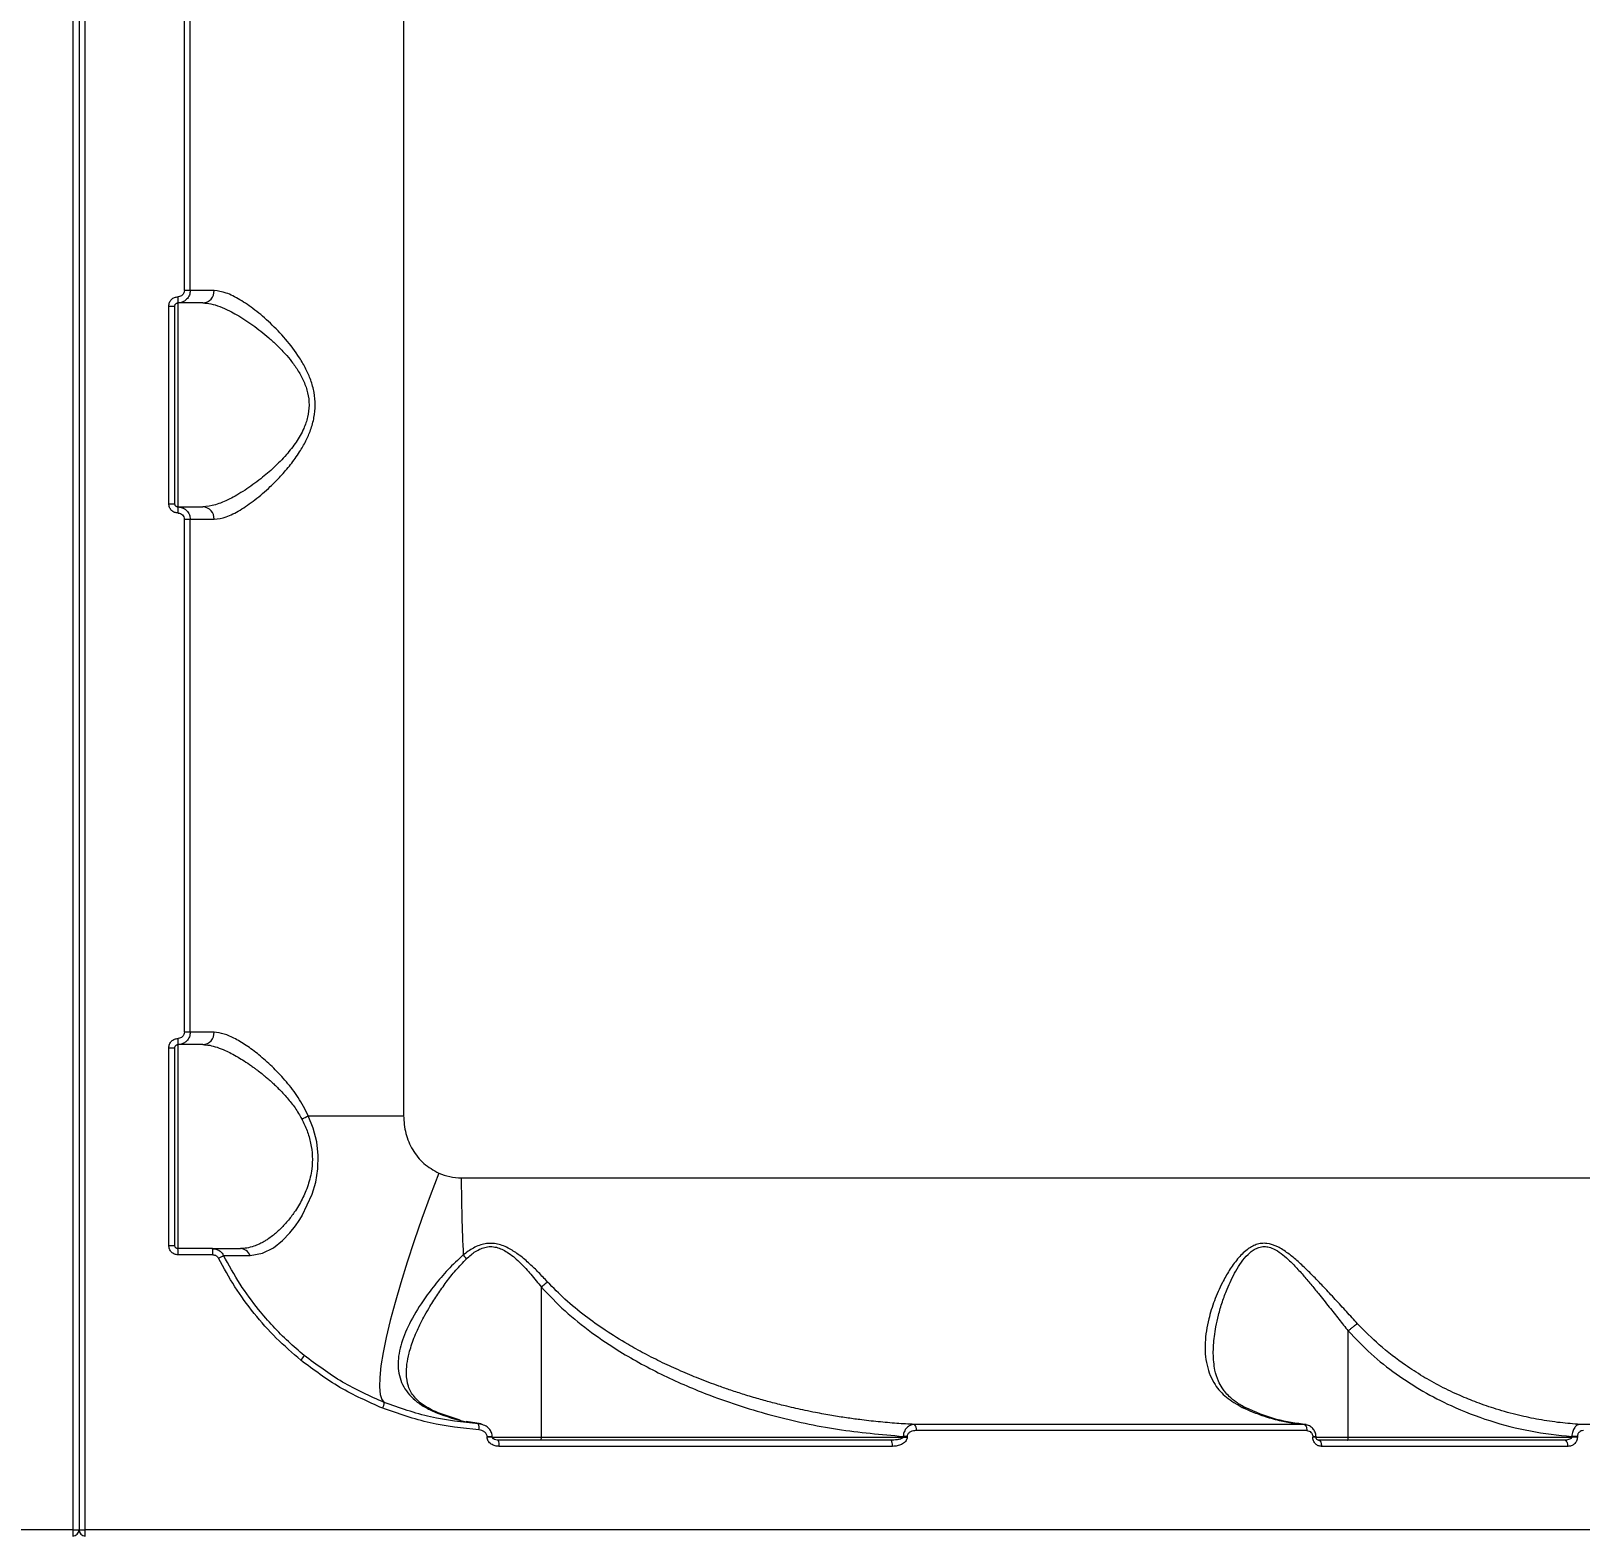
# Model space of a CAD drawing. Header units: millimetres. Extents: x -8045 to 6871, y -5915 to 5473.
# Drawn here: x -1934.6 to -1684, y -915.2 to -671.7 of the extents above; entities that cross this region are included whole.
import ezdxf

# ---------------------------------------------------------------- set-up
doc = ezdxf.new("R2010")
doc.units = ezdxf.units.MM
for name, color, linetype in [('DIKOM_ОБЪЕКТ', 7, 'Continuous'), ('DIKOM_РАЗМЕР_ЗОНА', 7, 'Continuous'), ('DIKOM_РАЗМЕР_ОБЪЕКТА', 7, 'Continuous')]:
    doc.layers.add(name, color=color, linetype=linetype)
doc.styles.add('style1', font='arial.ttf', dxfattribs={"width": 0.8})
doc.dimstyles.new('1-50', dxfattribs={"dimtxt": 300, "dimasz": 200, "dimexe": 100, "dimexo": 0, "dimgap": 100, "dimtad": 1, "dimtxsty": 'style1', "dimcen": 200, "dimclrd": 7, "dimclre": 7, "dimclrt": 7, "dimadec": 1, "dimazin": 2, "dimtfac": 1, "dimtmove": 0, "dimatfit": 2, "dimfxl": 0, "dimlwd": 25, "dimlwe": 18, "dimarcsym": 0})

# ---------------------------------------------------------------- blocks, each defined once
blk = doc.blocks.new('*D9')
at = {"layer": 'Defpoints', "color": 0, "linetype": 'Continuous', "transparency": 16777216}
for p in [(5663.54, -234.65), (-5019.6, -1388.73), (5663.54, -4701.47)]:
    blk.add_point(p, dxfattribs=at)
at = {"layer": 'DIKOM_РАЗМЕР_ОБЪЕКТА', "color": 7, "linetype": 'Continuous', "lineweight": 18, "transparency": 16777216}
for p, q in [((5663.54, -234.65), (5663.54, -4801.47)), ((-5019.6, -1388.73), (-5019.6, -4801.47))]:
    blk.add_line(p, q, dxfattribs=at)
at = {"layer": 'DIKOM_РАЗМЕР_ОБЪЕКТА', "color": 7, "linetype": 'Continuous', "lineweight": 25, "transparency": 16777216}
blk.add_line((-4819.6, -4701.47), (5463.54, -4701.47), dxfattribs=at)
at = {"layer": 'DIKOM_РАЗМЕР_ОБЪЕКТА', "color": 7, "linetype": 'Continuous', "transparency": 16777216}
for points in [[(-4819.6, -4668.14), (-4819.6, -4734.8), (-5019.6, -4701.47)], [(5463.54, -4668.14), (5463.54, -4734.8), (5663.54, -4701.47)]]:
    blk.add_solid(points, dxfattribs=at)
at = {"layer": 'DIKOM_РАЗМЕР_ОБЪЕКТА', "color": 7, "linetype": 'Continuous', "lineweight": 15, "transparency": 16777216, "insert": (-74.37, -4448.3), "char_height": 300, "attachment_point": 5, "style": 'style1'}
blk.add_mtext('10700', dxfattribs=at)
blk = doc.blocks.new('*D10')
at = {"layer": 'Defpoints', "color": 0, "linetype": 'Continuous', "transparency": 16777216}
for p in [(-1653.81, 3474.95), (-5616.46, -3083.4), (491.01, -3083.4)]:
    blk.add_point(p, dxfattribs=at)
at = {"layer": 'DIKOM_РАЗМЕР_ОБЪЕКТА', "color": 7, "linetype": 'Continuous', "lineweight": 18, "transparency": 16777216}
for p, q in [((-1653.81, 3474.95), (-5716.46, 3474.95)), ((491.01, -3083.4), (-5716.46, -3083.4))]:
    blk.add_line(p, q, dxfattribs=at)
at = {"layer": 'DIKOM_РАЗМЕР_ОБЪЕКТА', "color": 7, "linetype": 'Continuous', "lineweight": 25, "transparency": 16777216}
blk.add_line((-5616.46, 3274.95), (-5616.46, -2883.4), dxfattribs=at)
at = {"layer": 'DIKOM_РАЗМЕР_ОБЪЕКТА', "color": 7, "linetype": 'Continuous', "transparency": 16777216}
for points in [[(-5649.79, 3274.95), (-5583.12, 3274.95), (-5616.46, 3474.95)], [(-5649.79, -2883.4), (-5583.12, -2883.4), (-5616.46, -3083.4)]]:
    blk.add_solid(points, dxfattribs=at)
at = {"layer": 'DIKOM_РАЗМЕР_ОБЪЕКТА', "color": 7, "linetype": 'Continuous', "lineweight": 15, "transparency": 16777216, "insert": (-5869.63, -1326.86), "char_height": 300, "attachment_point": 5, "rotation": 90, "style": 'style1'}
blk.add_mtext('6550', dxfattribs=at)
blk = doc.blocks.new('*D11')
at = {"layer": 'Defpoints', "color": 0, "transparency": 16777216}
for p in [(6870.85, -184.65), (-7019.6, -1388.73), (-7019.6, -5814.65)]:
    blk.add_point(p, dxfattribs=at)
at = {"layer": 'DIKOM_РАЗМЕР_ЗОНА', "color": 7, "lineweight": 18, "transparency": 16777216}
for p, q in [((6870.85, -184.65), (6870.85, -5914.65)), ((-7019.6, -1388.73), (-7019.6, -5914.65))]:
    blk.add_line(p, q, dxfattribs=at)
at = {"layer": 'DIKOM_РАЗМЕР_ЗОНА', "color": 7, "lineweight": 25, "transparency": 16777216}
blk.add_line((6670.85, -5814.65), (-6819.6, -5814.65), dxfattribs=at)
at = {"layer": 'DIKOM_РАЗМЕР_ЗОНА', "color": 7, "transparency": 16777216}
for points in [[(-6819.6, -5781.31), (-6819.6, -5847.98), (-7019.6, -5814.65)], [(6670.85, -5781.31), (6670.85, -5847.98), (6870.85, -5814.65)]]:
    blk.add_solid(points, dxfattribs=at)
at = {"layer": 'DIKOM_РАЗМЕР_ЗОНА', "color": 7, "transparency": 16777216, "insert": (-74.37, -5561.37), "char_height": 300, "attachment_point": 5, "style": 'style1'}
blk.add_mtext('13900', dxfattribs=at)
blk = doc.blocks.new('*D12')
at = {"layer": 'Defpoints', "color": 0, "transparency": 16777216}
for p in [(-2189.61, 5472.65), (-7595.21, -5084.97), (-495.58, -5084.97)]:
    blk.add_point(p, dxfattribs=at)
at = {"layer": 'DIKOM_РАЗМЕР_ЗОНА', "color": 7, "lineweight": 18, "transparency": 16777216}
for p, q in [((-2189.61, 5472.65), (-7695.21, 5472.65)), ((-495.58, -5084.97), (-7695.21, -5084.97))]:
    blk.add_line(p, q, dxfattribs=at)
at = {"layer": 'DIKOM_РАЗМЕР_ЗОНА', "color": 7, "lineweight": 25, "transparency": 16777216}
blk.add_line((-7595.21, 5272.65), (-7595.21, -4884.97), dxfattribs=at)
at = {"layer": 'DIKOM_РАЗМЕР_ЗОНА', "color": 7, "transparency": 16777216}
for points in [[(-7628.55, 5272.65), (-7561.88, 5272.65), (-7595.21, 5472.65)], [(-7628.55, -4884.97), (-7561.88, -4884.97), (-7595.21, -5084.97)]]:
    blk.add_solid(points, dxfattribs=at)
at = {"layer": 'DIKOM_РАЗМЕР_ЗОНА', "color": 7, "transparency": 16777216, "insert": (-7848.38, -1452.59), "char_height": 300, "attachment_point": 5, "rotation": 90, "style": 'style1'}
blk.add_mtext('10550', dxfattribs=at)

msp = doc.modelspace()

# ---------------------------------------------------------------- linework, layer by layer
at = {"layer": 'DIKOM_ОБЪЕКТ', "color": 7, "linetype": 'Continuous', "lineweight": 15}
for p, q in [((-1927.815, -430.157), (-1927.815, -914.157)), ((-1926.813, -430.157), (-1926.813, -914.157)), ((-1925.811, -914.157), (-1925.811, -430.157)), ((-1874.311, -497.157), (-1874.311, -847.157)), ((-1909.772, -713.657), (-1909.772, -630.657)), ((-1908.813, -713.657), (-1908.813, -630.657)), ((-1908.813, -713.657), (-1909.772, -713.657)), ((-1904.955, -713.657), (-1908.813, -713.657)), ((-1912.278, -748.157), (-1912.278, -716.157)), ((-1912.278, -716.157), (-1911.313, -716.157)), ((-1911.313, -748.157), (-1911.313, -716.157)), ((-1910.813, -715.657), (-1910.813, -748.657)), ((-1912.278, -748.157), (-1911.313, -748.157)), ((-1909.772, -833.657), (-1909.772, -750.657)), ((-1909.772, -750.657), (-1908.813, -750.657)), ((-1908.813, -750.657), (-1904.955, -750.657)), ((-1908.813, -833.657), (-1908.813, -750.657)), ((-1908.813, -833.657), (-1909.772, -833.657)), ((-1904.955, -833.657), (-1908.813, -833.657)), ((-1912.278, -868.157), (-1912.278, -836.157)), ((-1912.278, -836.157), (-1911.313, -836.157)), ((-1911.313, -868.157), (-1911.313, -836.157)), ((-1910.813, -835.657), (-1910.813, -868.657)), ((-1889.719, -847.157), (-1874.311, -847.157)), ((-1864.965, -857.207), (-1544.813, -857.207)), ((-1912.278, -868.157), (-1911.313, -868.157)), ((-1905.2, -868.657), (-1910.813, -868.657)), ((-1905.148, -869.657), (-1910.775, -869.657)), ((-1852.001, -899.157), (-1852.001, -874.909)), ((-1721.46, -881.997), (-1721.459, -881.994)), ((-1721.46, -899.157), (-1721.46, -881.997)), ((-1868.694, -895.271), (-1869.07, -895.171)), ((-1865.143, -896.418), (-1868.733, -895.232)), ((-1861.765, -897.021), (-1864.176, -896.607)), ((-1861.751, -897.094), (-1862.182, -896.996)), ((-1728.618, -897.1), (-1791.657, -897.1)), ((-1728.618, -897.1), (-1728.232, -897.189)), ((-1618.146, -897.1), (-1683.977, -897.1)), ((-1860.794, -899.07), (-1860.794, -899.157)), ((-1860.794, -899.07), (-1859.951, -899.07)), ((-1859.951, -899.157), (-1860.794, -899.157)), ((-1859.951, -899.157), (-1859.951, -899.07)), ((-1859.951, -899.157), (-1852.001, -899.157)), ((-1852.001, -899.157), (-1793.471, -899.157)), ((-1793.471, -899.035), (-1793.471, -899.157)), ((-1792.832, -899.035), (-1793.471, -899.035)), ((-1793.471, -899.157), (-1792.832, -899.157)), ((-1792.832, -899.035), (-1792.832, -899.157)), ((-1728.18, -898.097), (-1791.358, -898.097)), ((-1727.207, -899.124), (-1727.207, -899.157)), ((-1726.683, -899.124), (-1727.207, -899.124)), ((-1726.683, -899.157), (-1727.207, -899.157)), ((-1726.683, -899.157), (-1726.683, -899.124)), ((-1726.683, -899.157), (-1721.46, -899.157)), ((-1721.46, -899.157), (-1685.306, -899.157)), ((-1685.306, -899.054), (-1685.306, -899.157)), ((-1684.406, -899.054), (-1685.306, -899.054)), ((-1684.406, -899.157), (-1685.306, -899.157)), ((-1684.406, -899.054), (-1684.406, -899.157)), ((-1795.199, -900.657), (-1858.838, -900.657)), ((-1685.928, -900.657), (-1725.791, -900.657)), ((-1927.815, -914.157), (-2346.813, -914.157)), ((-1927.815, -914.157), (-1927.313, -914.157)), ((-1927.313, -914.157), (-1926.813, -914.157)), ((-1926.813, -914.157), (-1926.313, -914.157)), ((-1926.313, -914.157), (-1925.811, -914.157)), ((-1506.813, -914.157), (-1925.811, -914.157))]:
    msp.add_line(p, q, dxfattribs=at)
at = {"layer": 'DIKOM_ОБЪЕКТ', "color": 7, "linetype": 'Continuous', "lineweight": 15, "flags": 128}
for points in [[(-1899.125, -869.782), (-1897.121, -869.415), (-1895.368, -868.511), (-1893.879, -867.331), (-1892.693, -866.103), (-1891.8, -864.986), (-1891.181, -864.095), (-1890.818, -863.519), (-1890.727, -863.368), (-1890.704, -863.329), (-1890.698, -863.318), (-1890.696, -863.315), (-1890.696, -863.314), (-1890.696, -863.314), (-1890.695, -863.314), (-1890.695, -863.314), (-1890.695, -863.314), (-1890.695, -863.314), (-1890.695, -863.314), (-1889.079, -859.874), (-1888.497, -857.892), (-1888.149, -855.775), (-1888.095, -853.568), (-1888.361, -851.355), (-1888.924, -849.197), (-1889.719, -847.157)], [(-1868.607, -856.448), (-1870.014, -860.142), (-1871.346, -863.799), (-1872.591, -867.384), (-1873.737, -870.86), (-1874.772, -874.195), (-1875.686, -877.354), (-1876.47, -880.307), (-1877.116, -883.024), (-1877.618, -885.479), (-1877.971, -887.648), (-1878.171, -889.508), (-1878.216, -891.042), (-1878.107, -892.234), (-1877.844, -893.073), (-1877.429, -893.551)], [(-1728.618, -897.1), (-1728.531, -897.131), (-1728.448, -897.196), (-1728.372, -897.292), (-1728.306, -897.417), (-1728.252, -897.565), (-1728.213, -897.732), (-1728.188, -897.911), (-1728.18, -898.097)], [(-1795.199, -900.657), (-1795.205, -900.462), (-1795.223, -900.275), (-1795.252, -900.102), (-1795.291, -899.95), (-1795.338, -899.826), (-1795.392, -899.733), (-1795.451, -899.676), (-1795.512, -899.657)], [(-1726.27, -899.657), (-1726.176, -899.676), (-1726.087, -899.733), (-1726.004, -899.826), (-1725.931, -899.95), (-1725.872, -900.102), (-1725.828, -900.275), (-1725.8, -900.462), (-1725.791, -900.657)], [(-1685.928, -900.657), (-1685.939, -900.462), (-1685.971, -900.275), (-1686.024, -900.102), (-1686.096, -899.95), (-1686.183, -899.826), (-1686.282, -899.733), (-1686.389, -899.676), (-1686.501, -899.657)]]:
    msp.add_lwpolyline(points, dxfattribs=at)
at = {"layer": 'DIKOM_ОБЪЕКТ', "color": 7, "linetype": 'Continuous', "lineweight": 15}
for centre, radius, start, end in [((-1906.864, -713.749), 1.911, 273.04374, 2.75318), ((-1917.354, -714.906), 6.584, 353.45013, 2.16697), ((-1917.355, -749.408), 6.585, 357.83341, 6.54922), ((-1906.864, -750.566), 1.911, 357.24765, 86.95372), ((-1906.864, -833.749), 1.911, 273.04374, 2.75318), ((-1917.354, -834.906), 6.584, 353.45013, 2.16697), ((-1893.669, -840.801), 7.483, 292.83379, 301.8537), ((-1628.646, -857.33), 236.319, 179.97035, 182.99695), ((-1917.354, -869.408), 6.584, 357.83281, 6.54983), ((-1910.037, -869.408), 4.895, 357.08371, 8.82571), ((-1900.767, -870.418), 1.761, 21.14499, 88.16547), ((-1908.432, -861.453), 9.699, 295.51525, 301.14358), ((-1869.089, -873.869), 6.106, 35.6658, 43.25379), ((-1893.521, -884.304), 3.551, 317.19452, 332.54473), ((-1879.808, -893.394), 2.384, 332.93166, 356.21693), ((-1864.042, -897.646), 1.971, 349.91081, 19.26485), ((-1792.497, -897.895), 1.157, 349.94375, 43.43212), ((-1860.504, -900.414), 1.684, 351.6813, 26.69686), ((-1827.433, -914.418), 100.382, 179.85122, 180.42199), ((-1927.813, -914.157), 1, 270, 0), ((-1925.813, -914.157), 1, 180, 270), ((-2026.192, -914.418), 100.382, 359.57801, 0.14878)]:
    msp.add_arc(centre, radius, start, end, dxfattribs=at)
for points, knots in [([(-1908.813, -713.657), (-1908.84, -713.911), (-1908.882, -714.299), (-1909.132, -714.764), (-1909.435, -715.139), (-1909.839, -715.43), (-1910.331, -715.622), (-1910.644, -715.645), (-1910.813, -715.657)], [0, 0, 0, 0, 0.2414433, 0.368738, 0.5000316, 0.7010074, 0.8383512, 1, 1, 1, 1]), ([(-1909.772, -713.657), (-1909.788, -713.789), (-1909.819, -714.051), (-1910.05, -714.382), (-1910.381, -714.612), (-1910.644, -714.642), (-1910.775, -714.657)], [0, 0, 0, 0, 0.2507548, 0.500103, 0.7499782, 1, 1, 1, 1]), ([(-1904.955, -750.657), (-1904.322, -750.576), (-1903.063, -750.414), (-1900.784, -749.248), (-1898.364, -747.587), (-1896.128, -745.674), (-1894.185, -743.722), (-1892.578, -741.858), (-1891.194, -739.941), (-1890.102, -738.057), (-1889.286, -736.191), (-1888.742, -734.231), (-1888.547, -732.172), (-1888.737, -730.111), (-1889.277, -728.147), (-1890.092, -726.276), (-1891.413, -723.992), (-1893.364, -721.451), (-1895.854, -718.875), (-1898.368, -716.724), (-1900.797, -715.058), (-1903.071, -713.898), (-1904.328, -713.738), (-1904.955, -713.657)], [0, 0, 0, 0, 0.0628388, 0.125033, 0.1875523, 0.2496611, 0.2915503, 0.3336361, 0.3744967, 0.4070904, 0.4371938, 0.4692328, 0.4998096, 0.5304202, 0.5624909, 0.5926583, 0.6253306, 0.6879397, 0.7501171, 0.8127565, 0.8751684, 0.9376726, 1, 1, 1, 1]), ([(-1912.278, -716.157), (-1912.255, -715.96), (-1912.21, -715.566), (-1911.861, -715.07), (-1911.365, -714.725), (-1910.971, -714.68), (-1910.775, -714.657)], [0, 0, 0, 0, 0.2505446, 0.5001885, 0.7499596, 1, 1, 1, 1]), ([(-1911.313, -716.157), (-1911.306, -716.093), (-1911.295, -715.995), (-1911.232, -715.879), (-1911.153, -715.782), (-1911.048, -715.709), (-1910.924, -715.665), (-1910.851, -715.66), (-1910.813, -715.657)], [0, 0, 0, 0, 0.2443088, 0.3709595, 0.5000648, 0.7197502, 0.8524542, 1, 1, 1, 1]), ([(-1906.763, -715.657), (-1907.383, -715.657), (-1908.623, -715.657), (-1909.859, -715.657), (-1910.667, -715.657), (-1910.764, -715.657), (-1910.813, -715.657)], [0, 0, 0, 0, 0.2499994, 0.5000001, 0.7499852, 1, 1, 1, 1]), ([(-1906.763, -715.657), (-1906.342, -715.688), (-1905.499, -715.749), (-1904.036, -716.21), (-1902.619, -716.835), (-1901.246, -717.576), (-1899.987, -718.347), (-1898.68, -719.241), (-1897.385, -720.218), (-1896.094, -721.289), (-1894.784, -722.489), (-1893.545, -723.769), (-1892.364, -725.168), (-1891.312, -726.658), (-1890.546, -728.071), (-1890.075, -729.277), (-1889.715, -730.533), (-1889.519, -732.177), (-1889.724, -733.82), (-1890.087, -735.072), (-1890.479, -736.066), (-1891.01, -737.109), (-1891.677, -738.179), (-1892.433, -739.216), (-1893.302, -740.262), (-1894.269, -741.303), (-1895.286, -742.292), (-1896.331, -743.224), (-1897.458, -744.151), (-1898.682, -745.075), (-1899.982, -745.964), (-1901.24, -746.737), (-1902.868, -747.61), (-1904.8, -748.445), (-1906.106, -748.586), (-1906.763, -748.657)], [0, 0, 0, 0, 0.0409985, 0.0823447, 0.1248919, 0.1544877, 0.1873413, 0.2186283, 0.2499812, 0.2811356, 0.3122196, 0.3460759, 0.3748126, 0.4061546, 0.4376013, 0.4536463, 0.4688662, 0.500413, 0.5317499, 0.5469941, 0.5630758, 0.5835209, 0.6043677, 0.6257008, 0.6482354, 0.6740341, 0.6998297, 0.7239131, 0.7504375, 0.7814574, 0.8125905, 0.845468, 0.8750802, 0.937254, 1, 1, 1, 1]), ([(-1910.775, -749.657), (-1910.972, -749.635), (-1911.365, -749.59), (-1911.862, -749.243), (-1912.21, -748.748), (-1912.256, -748.354), (-1912.278, -748.157)], [0, 0, 0, 0, 0.2505838, 0.5002434, 0.7500283, 1, 1, 1, 1]), ([(-1910.813, -748.657), (-1910.851, -748.655), (-1910.925, -748.65), (-1911.048, -748.605), (-1911.154, -748.532), (-1911.232, -748.435), (-1911.295, -748.319), (-1911.306, -748.222), (-1911.313, -748.157)], [0, 0, 0, 0, 0.1476902, 0.2804467, 0.5003543, 0.6294573, 0.755835, 1, 1, 1, 1]), ([(-1910.813, -748.657), (-1910.644, -748.67), (-1910.33, -748.693), (-1909.839, -748.885), (-1909.434, -749.176), (-1909.132, -749.551), (-1908.881, -750.016), (-1908.84, -750.404), (-1908.813, -750.657)], [0, 0, 0, 0, 0.1617668, 0.299251, 0.5004115, 0.6315644, 0.7587395, 1, 1, 1, 1]), ([(-1910.813, -748.657), (-1910.764, -748.657), (-1910.667, -748.657), (-1909.859, -748.657), (-1908.623, -748.657), (-1907.383, -748.657), (-1906.763, -748.657)], [0, 0, 0, 0, 0.2499988, 0.4999997, 0.7499863, 1, 1, 1, 1]), ([(-1910.775, -749.657), (-1910.643, -749.673), (-1910.381, -749.704), (-1910.049, -749.933), (-1909.818, -750.264), (-1909.787, -750.526), (-1909.772, -750.657)], [0, 0, 0, 0, 0.250781, 0.5001537, 0.7499521, 1, 1, 1, 1]), ([(-1908.813, -833.657), (-1908.84, -833.911), (-1908.882, -834.299), (-1909.132, -834.764), (-1909.435, -835.139), (-1909.839, -835.43), (-1910.331, -835.622), (-1910.644, -835.645), (-1910.813, -835.657)], [0, 0, 0, 0, 0.2414433, 0.368738, 0.5000316, 0.7010074, 0.8383512, 1, 1, 1, 1]), ([(-1909.772, -833.657), (-1909.788, -833.789), (-1909.819, -834.051), (-1910.05, -834.382), (-1910.381, -834.612), (-1910.644, -834.642), (-1910.775, -834.657)], [0, 0, 0, 0, 0.2507582, 0.5001098, 0.7499674, 1, 1, 1, 1]), ([(-1889.719, -847.157), (-1890.232, -846.155), (-1891.255, -844.153), (-1893.242, -841.636), (-1895.316, -839.408), (-1897.436, -837.495), (-1899.528, -835.893), (-1901.521, -834.668), (-1903.383, -833.828), (-1904.431, -833.714), (-1904.955, -833.657)], [0, 0, 0, 0, 0.1255201, 0.2508034, 0.3751274, 0.5003528, 0.6252704, 0.7505247, 0.8751656, 1, 1, 1, 1]), ([(-1912.278, -836.157), (-1912.255, -835.96), (-1912.21, -835.566), (-1911.861, -835.07), (-1911.365, -834.725), (-1910.971, -834.68), (-1910.775, -834.657)], [0, 0, 0, 0, 0.2505446, 0.5001885, 0.7499596, 1, 1, 1, 1]), ([(-1911.313, -836.157), (-1911.306, -836.093), (-1911.295, -835.995), (-1911.232, -835.879), (-1911.153, -835.782), (-1911.048, -835.709), (-1910.924, -835.665), (-1910.851, -835.66), (-1910.813, -835.657)], [0, 0, 0, 0, 0.2443815, 0.3709642, 0.5000685, 0.7197523, 0.8524553, 1, 1, 1, 1]), ([(-1906.763, -835.657), (-1907.383, -835.657), (-1908.623, -835.657), (-1909.859, -835.657), (-1910.667, -835.657), (-1910.764, -835.657), (-1910.813, -835.657)], [0, 0, 0, 0, 0.2499994, 0.5000001, 0.7499852, 1, 1, 1, 1]), ([(-1906.763, -835.657), (-1906.406, -835.679), (-1905.691, -835.724), (-1904.474, -836.062), (-1903.293, -836.527), (-1902.155, -837.08), (-1901.129, -837.648), (-1900.044, -838.315), (-1899.214, -838.875), (-1898.596, -839.316), (-1898.229, -839.585), (-1897.71, -839.977), (-1897.24, -840.347), (-1896.887, -840.636), (-1896.603, -840.871), (-1896.185, -841.225), (-1895.608, -841.737), (-1895.062, -842.244), (-1894.224, -843.057), (-1893.138, -844.223), (-1891.819, -845.858), (-1891.119, -847.08), (-1890.765, -847.698)], [0, 0, 0, 0, 0.0822711, 0.1650637, 0.2495174, 0.3099105, 0.3747598, 0.4330561, 0.4996561, 0.5177723, 0.5386953, 0.5624265, 0.6062499, 0.6187131, 0.6225811, 0.6546892, 0.6901744, 0.7216971, 0.7492621, 0.8365989, 0.917354, 1, 1, 1, 1]), ([(-1890.765, -847.698), (-1890.469, -848.318), (-1889.877, -849.56), (-1889.282, -851.59), (-1889.009, -853.694), (-1889.098, -855.549), (-1889.382, -857.105), (-1889.746, -858.387), (-1890.196, -859.573), (-1890.718, -860.688), (-1891.305, -861.752), (-1891.907, -862.693), (-1892.505, -863.518), (-1893.083, -864.242), (-1893.689, -864.924), (-1894.291, -865.536), (-1894.898, -866.092), (-1895.552, -866.631), (-1896.062, -866.999), (-1896.509, -867.293), (-1896.937, -867.556), (-1897.497, -867.854), (-1898.043, -868.098), (-1898.757, -868.366), (-1899.642, -868.605), (-1900.37, -868.64), (-1900.711, -868.657)], [0, 0, 0, 0, 0.062592, 0.1252563, 0.1877391, 0.2503388, 0.2914675, 0.3331163, 0.3757579, 0.414039, 0.4555958, 0.500495, 0.5326451, 0.5675941, 0.6053481, 0.6396454, 0.671857, 0.7087024, 0.7501833, 0.7573548, 0.7833836, 0.8217004, 0.8507084, 0.8746426, 0.9413545, 1, 1, 1, 1]), ([(-1874.311, -847.157), (-1874.238, -848.12), (-1874.093, -850.047), (-1872.921, -852.719), (-1871.124, -855.035), (-1869.447, -855.976), (-1868.607, -856.448)], [0, 0, 0, 0, 0.2497493, 0.4995704, 0.7493102, 1, 1, 1, 1]), ([(-1868.607, -856.448), (-1868.021, -856.669), (-1866.845, -857.112), (-1865.593, -857.176), (-1864.965, -857.207)], [0, 0, 0, 0, 0.4987496, 1, 1, 1, 1]), ([(-1910.775, -869.657), (-1910.972, -869.635), (-1911.365, -869.59), (-1911.862, -869.243), (-1912.21, -868.748), (-1912.256, -868.354), (-1912.278, -868.157)], [0, 0, 0, 0, 0.2505838, 0.5002434, 0.7500283, 1, 1, 1, 1]), ([(-1910.813, -868.657), (-1910.851, -868.655), (-1910.925, -868.65), (-1911.048, -868.605), (-1911.154, -868.532), (-1911.232, -868.435), (-1911.295, -868.319), (-1911.306, -868.222), (-1911.313, -868.157)], [0, 0, 0, 0, 0.1476902, 0.2804467, 0.5003543, 0.6294573, 0.755835, 1, 1, 1, 1]), ([(-1905.2, -868.657), (-1904.969, -868.68), (-1904.538, -868.723), (-1904.008, -869.024), (-1903.638, -869.372), (-1903.485, -869.636), (-1903.416, -869.753)], [0, 0, 0, 0, 0.3140427, 0.5854619, 0.8141539, 1, 1, 1, 1]), ([(-1905.2, -868.657), (-1905.144, -868.657), (-1905.033, -868.657), (-1904.13, -868.657), (-1902.755, -868.657), (-1901.393, -868.657), (-1900.711, -868.657)], [0, 0, 0, 0, 0.2513001, 0.5017805, 0.7504717, 1, 1, 1, 1]), ([(-1851.001, -874.061), (-1851.483, -873.543), (-1852.406, -872.552), (-1853.919, -871.084), (-1855.462, -869.765), (-1856.908, -868.788), (-1858.102, -868.214), (-1859.093, -867.899), (-1860.105, -867.769), (-1861.115, -867.848), (-1862.09, -868.122), (-1863.312, -868.681), (-1864.114, -869.287), (-1864.642, -869.685)], [0, 0, 0, 0, 0.1304983, 0.2497658, 0.3846683, 0.4986186, 0.564027, 0.6239299, 0.686756, 0.7491324, 0.8092856, 0.8746351, 1, 1, 1, 1]), ([(-1864.129, -870.309), (-1863.887, -870.086), (-1863.432, -869.665), (-1862.661, -869.101), (-1861.85, -868.657), (-1860.943, -868.364), (-1859.992, -868.297), (-1859.049, -868.476), (-1858.144, -868.855), (-1856.865, -869.633), (-1855.36, -870.973), (-1853.627, -872.866), (-1852.564, -874.201), (-1852.001, -874.909)], [0, 0, 0, 0, 0.0665716, 0.1254896, 0.1916194, 0.2509351, 0.3132608, 0.3768275, 0.4357067, 0.5020334, 0.6648074, 0.8223193, 1, 1, 1, 1]), ([(-1719.957, -880.815), (-1720.553, -880.164), (-1721.753, -878.856), (-1723.571, -876.879), (-1725.27, -875.054), (-1726.815, -873.435), (-1728.271, -871.972), (-1729.718, -870.614), (-1731.008, -869.55), (-1732.046, -868.835), (-1733.163, -868.2), (-1734.343, -867.796), (-1735.527, -867.792), (-1736.36, -867.985), (-1737.142, -868.345), (-1738.208, -869.061), (-1739.461, -870.347), (-1740.756, -872.175), (-1742.033, -874.448), (-1743.185, -877.091), (-1744, -879.718), (-1744.454, -881.982), (-1744.65, -883.874), (-1744.634, -885.735), (-1744.375, -887.517), (-1743.847, -889.183), (-1743.109, -890.585), (-1742.212, -891.748), (-1740.889, -893.06), (-1739.528, -893.828), (-1738.615, -894.342)], [0, 0, 0, 0, 0.0416425, 0.0836953, 0.1249718, 0.1572424, 0.1874071, 0.2209065, 0.2500024, 0.2664915, 0.2814924, 0.3129009, 0.3284365, 0.3443889, 0.3594583, 0.3759659, 0.4155685, 0.4583092, 0.5008137, 0.5629658, 0.6254341, 0.6670858, 0.7086474, 0.749764, 0.7931947, 0.8346785, 0.8745596, 0.9062595, 0.9371821, 1, 1, 1, 1]), ([(-1743.31, -885.684), (-1743.303, -885.213), (-1743.288, -884.285), (-1743.139, -882.822), (-1742.886, -881.211), (-1742.47, -879.339), (-1741.874, -877.308), (-1741.171, -875.403), (-1740.436, -873.736), (-1739.672, -872.267), (-1738.781, -870.849), (-1737.882, -869.746), (-1737.036, -869.015), (-1736.316, -868.579), (-1735.529, -868.328), (-1734.679, -868.317), (-1733.692, -868.585), (-1732.607, -869.199), (-1731.361, -870.209), (-1730.091, -871.47), (-1728.788, -872.919), (-1727.525, -874.41), (-1726.11, -876.146), (-1724.593, -878.043), (-1722.983, -880.076), (-1721.964, -881.362), (-1721.46, -881.997)], [0, 0, 0, 0, 0.0425788, 0.0839852, 0.12906, 0.1829696, 0.2450168, 0.3027618, 0.3459694, 0.3892272, 0.432747, 0.4766698, 0.5000139, 0.5206249, 0.5430938, 0.5645764, 0.5854131, 0.6183216, 0.6521496, 0.6955844, 0.7392266, 0.7827319, 0.8260881, 0.8885639, 0.9449026, 1, 1, 1, 1]), ([(-1905.148, -869.657), (-1905.056, -869.665), (-1904.872, -869.68), (-1904.618, -869.796), (-1904.398, -869.969), (-1904.302, -870.126), (-1904.254, -870.205)], [0, 0, 0, 0, 0.2509177, 0.5003387, 0.7502816, 1, 1, 1, 1]), ([(-1890.916, -886.716), (-1892.268, -885.55), (-1894.973, -883.217), (-1898.524, -879.201), (-1901.697, -874.891), (-1903.402, -871.767), (-1904.254, -870.205)], [0, 0, 0, 0, 0.250712, 0.5013217, 0.7506733, 1, 1, 1, 1]), ([(-1903.416, -869.753), (-1903.362, -869.754), (-1903.256, -869.756), (-1902.392, -869.763), (-1901.079, -869.771), (-1899.777, -869.778), (-1899.125, -869.782)], [0, 0, 0, 0, 0.2512208, 0.5016612, 0.7500703, 1, 1, 1, 1]), ([(-1890.37, -885.941), (-1891.236, -885.207), (-1892.992, -883.72), (-1895.458, -881.233), (-1898.113, -878.166), (-1900.888, -874.383), (-1902.558, -871.324), (-1903.416, -869.753)], [0, 0, 0, 0, 0.1627794, 0.3298999, 0.5013857, 0.744012, 1, 1, 1, 1]), ([(-1864.642, -869.685), (-1865.495, -870.471), (-1867.194, -872.036), (-1869.316, -874.577), (-1871.49, -877.514), (-1873.477, -880.833), (-1874.913, -884.396), (-1875.375, -887.726), (-1874.789, -890.229), (-1873.666, -892.01), (-1872.481, -893.216), (-1870.98, -894.295), (-1869.709, -894.878), (-1869.07, -895.171)], [0, 0, 0, 0, 0.0841772, 0.1676368, 0.2513604, 0.3757527, 0.5006805, 0.6249774, 0.7497138, 0.8123458, 0.8748877, 0.937042, 1, 1, 1, 1]), ([(-1873.845, -888.902), (-1873.829, -888.397), (-1873.795, -887.315), (-1873.481, -885.797), (-1873.072, -884.382), (-1872.627, -883.142), (-1872.104, -881.903), (-1871.506, -880.65), (-1870.831, -879.368), (-1869.936, -877.82), (-1868.803, -876.04), (-1867.41, -874.083), (-1865.892, -872.136), (-1864.717, -870.919), (-1864.129, -870.309)], [0, 0, 0, 0, 0.0902318, 0.193214, 0.2577938, 0.3251439, 0.3952786, 0.4567066, 0.523724, 0.5963376, 0.6975493, 0.7983203, 0.8988888, 1, 1, 1, 1]), ([(-1851.001, -874.061), (-1851.171, -874.189), (-1851.512, -874.444), (-1851.836, -874.749), (-1851.999, -874.901)], [0, 0, 0, 0, 0.5000163, 1, 1, 1, 1]), ([(-1791.657, -897.1), (-1792.609, -897.05), (-1794.573, -896.945), (-1797.525, -896.686), (-1799.871, -896.419), (-1801.575, -896.192), (-1802.68, -896.035), (-1803.843, -895.856), (-1805.064, -895.655), (-1806.342, -895.43), (-1807.78, -895.158), (-1809.77, -894.754), (-1812.087, -894.232), (-1814.573, -893.607), (-1816.882, -892.973), (-1819.136, -892.301), (-1821.293, -891.604), (-1823.739, -890.757), (-1826.446, -889.736), (-1829.484, -888.47), (-1832.43, -887.121), (-1835.292, -885.677), (-1838.4, -883.952), (-1841.595, -881.969), (-1844.994, -879.546), (-1848.146, -876.976), (-1850.079, -875.002), (-1851.001, -874.061)], [0, 0, 0, 0, 0.0442379, 0.0913224, 0.1375178, 0.1538251, 0.1710777, 0.1892725, 0.2084061, 0.2284739, 0.2494726, 0.2762452, 0.3225892, 0.3595196, 0.3949583, 0.433421, 0.4683439, 0.4997479, 0.5530184, 0.6019454, 0.6515443, 0.7022947, 0.7494171, 0.8148472, 0.8746814, 0.9402716, 1, 1, 1, 1]), ([(-1852.001, -874.909), (-1852.001, -874.908), (-1852.001, -874.905), (-1852, -874.903), (-1851.999, -874.902), (-1851.999, -874.901)], [0, 0, 0, 0, 0.545478, 0.779793, 1, 1, 1, 1]), ([(-1851.999, -874.901), (-1850.754, -876.21), (-1848.234, -878.862), (-1843.927, -882.276), (-1838.62, -885.841), (-1832.232, -889.299), (-1823.971, -892.842), (-1814.586, -895.821), (-1804.114, -898.1), (-1797.022, -898.723), (-1793.471, -899.035)], [0, 0, 0, 0, 0.0820577, 0.1662043, 0.2511463, 0.3759815, 0.5012259, 0.667557, 0.8335311, 1, 1, 1, 1]), ([(-1719.957, -880.815), (-1720.069, -880.881), (-1720.297, -881.017), (-1720.691, -881.308), (-1721.092, -881.641), (-1721.338, -881.878), (-1721.459, -881.994)], [0, 0, 0, 0, 0.2457736, 0.4999729, 0.7542199, 1, 1, 1, 1]), ([(-1721.459, -881.994), (-1720.256, -883.253), (-1717.851, -885.772), (-1713.767, -888.992), (-1709.433, -891.793), (-1704.384, -894.39), (-1698.585, -896.615), (-1692.035, -898.33), (-1687.55, -898.812), (-1685.306, -899.054)], [0, 0, 0, 0, 0.1253851, 0.2507559, 0.3765193, 0.5015062, 0.6662477, 0.8329595, 1, 1, 1, 1]), ([(-1683.977, -897.1), (-1685.041, -897.018), (-1687.268, -896.845), (-1690.583, -896.342), (-1694.046, -895.619), (-1697.403, -894.696), (-1700.553, -893.614), (-1703.541, -892.399), (-1706.465, -891.008), (-1709.426, -889.362), (-1712.799, -887.182), (-1716.404, -884.428), (-1718.81, -881.981), (-1719.957, -880.815)], [0, 0, 0, 0, 0.079828, 0.1672413, 0.2505748, 0.3441634, 0.4268398, 0.4986879, 0.5839416, 0.6671243, 0.7493238, 0.8805269, 1, 1, 1, 1]), ([(-1877.685, -894.479), (-1880.034, -893.438), (-1884.733, -891.356), (-1888.855, -888.263), (-1890.916, -886.716)], [0, 0, 0, 0, 0.4999993, 1, 1, 1, 1]), ([(-1877.429, -893.551), (-1879.727, -892.53), (-1884.324, -890.488), (-1888.355, -887.457), (-1890.37, -885.941)], [0, 0, 0, 0, 0.5000088, 1, 1, 1, 1]), ([(-1738.053, -894.394), (-1738.588, -894.111), (-1739.614, -893.569), (-1740.675, -892.667), (-1741.396, -891.871), (-1741.984, -891.048), (-1742.577, -889.94), (-1743.175, -888.162), (-1743.263, -886.551), (-1743.313, -885.631)], [0, 0, 0, 0, 0.1428076, 0.273914, 0.3735065, 0.4456385, 0.5720944, 0.7556568, 1, 1, 1, 1]), ([(-1868.504, -895.326), (-1869.355, -894.933), (-1871.066, -894.144), (-1872.657, -892.665), (-1873.672, -890.979), (-1873.793, -889.587), (-1873.854, -888.88)], [0, 0, 0, 0, 0.2433766, 0.4889946, 0.7405853, 1, 1, 1, 1]), ([(-1862.102, -897.991), (-1864.763, -897.714), (-1870.083, -897.159), (-1875.151, -895.372), (-1877.685, -894.479)], [0, 0, 0, 0, 0.5000015, 1, 1, 1, 1]), ([(-1862.182, -896.996), (-1864.786, -896.724), (-1869.992, -896.18), (-1874.95, -894.427), (-1877.429, -893.551)], [0, 0, 0, 0, 0.5000419, 1, 1, 1, 1]), ([(-1738.088, -894.401), (-1738.093, -894.398), (-1738.168, -894.345), (-1738.347, -894.316), (-1738.528, -894.333), (-1738.615, -894.342)], [0, 0, 0, 0, 0.0350033, 0.5341506, 1, 1, 1, 1]), ([(-1738.615, -894.342), (-1738.08, -894.586), (-1736.862, -895.141), (-1734.776, -895.895), (-1732.488, -896.521), (-1730.38, -896.916), (-1729.13, -897.047), (-1728.618, -897.1)], [0, 0, 0, 0, 0.1659242, 0.3773747, 0.6331767, 0.8496447, 1, 1, 1, 1]), ([(-1728.264, -897.113), (-1729.891, -896.911), (-1733.268, -896.492), (-1736.481, -895.094), (-1738.147, -894.369)], [0, 0, 0, 0, 0.4816957, 1, 1, 1, 1]), ([(-1869.07, -895.171), (-1867.942, -895.591), (-1865.682, -896.433), (-1863.35, -896.808), (-1862.182, -896.996)], [0, 0, 0, 0, 0.4990511, 1, 1, 1, 1]), ([(-1859.951, -899.07), (-1859.966, -898.896), (-1860.003, -898.487), (-1860.345, -897.878), (-1860.959, -897.326), (-1861.498, -897.149), (-1861.782, -897.056)], [0, 0, 0, 0, 0.1776914, 0.4183337, 0.6938367, 1, 1, 1, 1]), ([(-1791.657, -897.1), (-1791.846, -897.124), (-1792.233, -897.172), (-1792.694, -897.447), (-1793.027, -897.781), (-1793.251, -898.122), (-1793.425, -898.547), (-1793.455, -898.87), (-1793.471, -899.035)], [0, 0, 0, 0, 0.2194746, 0.4499693, 0.5741335, 0.7061911, 0.8490322, 1, 1, 1, 1]), ([(-1726.683, -899.124), (-1726.702, -898.912), (-1726.743, -898.474), (-1727.076, -897.868), (-1727.591, -897.369), (-1728.033, -897.222), (-1728.257, -897.146)], [0, 0, 0, 0, 0.2305262, 0.4766608, 0.7338579, 1, 1, 1, 1]), ([(-1683.977, -897.1), (-1684.129, -897.128), (-1684.438, -897.184), (-1684.791, -897.517), (-1685.027, -897.892), (-1685.172, -898.239), (-1685.275, -898.633), (-1685.295, -898.913), (-1685.306, -899.054)], [0, 0, 0, 0, 0.2323506, 0.4741921, 0.601095, 0.7316585, 0.8645976, 1, 1, 1, 1]), ([(-1860.794, -899.07), (-1860.8, -898.994), (-1860.813, -898.837), (-1860.95, -898.552), (-1861.227, -898.27), (-1861.645, -898.056), (-1861.95, -898.013), (-1862.102, -897.991)], [0, 0, 0, 0, 0.1226492, 0.2511812, 0.5008141, 0.7501901, 1, 1, 1, 1]), ([(-1858.838, -900.657), (-1859.063, -900.64), (-1859.514, -900.606), (-1860.042, -900.365), (-1860.397, -900.08), (-1860.613, -899.81), (-1860.765, -899.5), (-1860.784, -899.27), (-1860.794, -899.157)], [0, 0, 0, 0, 0.2496845, 0.4988612, 0.627695, 0.749451, 0.8768454, 1, 1, 1, 1]), ([(-1858.97, -899.674), (-1859.111, -899.659), (-1859.377, -899.632), (-1859.674, -899.503), (-1859.842, -899.372), (-1859.909, -899.292), (-1859.937, -899.236), (-1859.951, -899.192), (-1859.951, -899.171), (-1859.951, -899.157)], [0, 0, 0, 0, 0.3451197, 0.6476696, 0.7693641, 0.8632725, 0.8998279, 0.932317, 1, 1, 1, 1]), ([(-1795.512, -899.657), (-1802.451, -899.657), (-1816.331, -899.657), (-1837.532, -899.657), (-1851.844, -899.657), (-1859, -899.657)], [0, 0, 0, 0, 0.3333157, 0.6666826, 1, 1, 1, 1]), ([(-1852.163, -899.657), (-1852.142, -899.65), (-1852.1, -899.635), (-1852.046, -899.519), (-1852.009, -899.354), (-1852.004, -899.223), (-1852.001, -899.157)], [0, 0, 0, 0, 0.2500148, 0.5000054, 0.7499558, 1, 1, 1, 1]), ([(-1793.471, -899.157), (-1793.472, -899.171), (-1793.475, -899.199), (-1793.507, -899.258), (-1793.635, -899.372), (-1793.955, -899.493), (-1794.602, -899.629), (-1795.148, -899.646), (-1795.512, -899.657)], [0, 0, 0, 0, 0.0184157, 0.0387677, 0.0899771, 0.250047, 0.500332, 1, 1, 1, 1]), ([(-1792.832, -899.157), (-1792.836, -899.223), (-1792.845, -899.357), (-1792.928, -899.611), (-1793.181, -900), (-1793.722, -900.37), (-1794.444, -900.614), (-1794.947, -900.643), (-1795.199, -900.657)], [0, 0, 0, 0, 0.0621264, 0.1260032, 0.2513379, 0.500714, 0.7503481, 1, 1, 1, 1]), ([(-1791.358, -898.097), (-1791.515, -898.106), (-1791.828, -898.123), (-1792.21, -898.249), (-1792.486, -898.412), (-1792.666, -898.579), (-1792.805, -898.787), (-1792.823, -898.955), (-1792.832, -899.035)], [0, 0, 0, 0, 0.24856, 0.4979744, 0.6298303, 0.7488965, 0.8790698, 1, 1, 1, 1]), ([(-1728.18, -898.097), (-1728.057, -898.112), (-1727.811, -898.141), (-1727.543, -898.332), (-1727.376, -898.537), (-1727.282, -898.717), (-1727.219, -898.916), (-1727.211, -899.055), (-1727.207, -899.124)], [0, 0, 0, 0, 0.2499337, 0.4991377, 0.6254193, 0.7495016, 0.8753959, 1, 1, 1, 1]), ([(-1725.791, -900.657), (-1725.97, -900.637), (-1726.328, -900.595), (-1726.72, -900.317), (-1726.963, -900.018), (-1727.1, -899.753), (-1727.191, -899.463), (-1727.202, -899.259), (-1727.207, -899.157)], [0, 0, 0, 0, 0.2500071, 0.4991967, 0.6251568, 0.7494992, 0.8750496, 1, 1, 1, 1]), ([(-1726.094, -899.728), (-1726.178, -899.716), (-1726.341, -899.692), (-1726.537, -899.556), (-1726.663, -899.371), (-1726.676, -899.228), (-1726.683, -899.157)], [0, 0, 0, 0, 0.2746075, 0.5302663, 0.7653716, 1, 1, 1, 1]), ([(-1686.501, -899.657), (-1692.957, -899.657), (-1705.868, -899.657), (-1719.469, -899.657), (-1726.27, -899.657)], [0, 0, 0, 0, 0.5000009, 1, 1, 1, 1]), ([(-1721.623, -899.657), (-1721.601, -899.65), (-1721.559, -899.635), (-1721.506, -899.519), (-1721.468, -899.354), (-1721.463, -899.223), (-1721.46, -899.157)], [0, 0, 0, 0, 0.2499747, 0.49997, 0.7499528, 1, 1, 1, 1]), ([(-1685.306, -899.157), (-1685.308, -899.181), (-1685.314, -899.232), (-1685.372, -899.335), (-1685.535, -899.47), (-1685.923, -899.622), (-1686.27, -899.643), (-1686.501, -899.657)], [0, 0, 0, 0, 0.0515717, 0.108489, 0.2507497, 0.5004453, 1, 1, 1, 1]), ([(-1684.406, -899.157), (-1684.413, -899.267), (-1684.427, -899.488), (-1684.538, -899.793), (-1684.699, -900.062), (-1684.972, -900.353), (-1685.387, -900.604), (-1685.748, -900.639), (-1685.928, -900.657)], [0, 0, 0, 0, 0.123843, 0.250615, 0.3732859, 0.5015588, 0.7509945, 1, 1, 1, 1]), ([(-1683.44, -898.097), (-1683.555, -898.108), (-1683.783, -898.13), (-1684.048, -898.289), (-1684.222, -898.474), (-1684.324, -898.647), (-1684.394, -898.842), (-1684.402, -898.984), (-1684.406, -899.054)], [0, 0, 0, 0, 0.2487726, 0.4982654, 0.6262945, 0.7492823, 0.8753385, 1, 1, 1, 1])]:
    msp.add_open_spline(points, degree=3, knots=knots, dxfattribs=at)

# ---------------------------------------------------------------- dimensions: what is measured, and where the dimension line sits
at = {"layer": 'DIKOM_РАЗМЕР_ЗОНА'}
dim = msp.add_linear_dim(base=(-7595.212, -5084.969), p1=(-2189.606, 5472.652), p2=(-495.584, -5084.969), angle=90, text='10550', dimstyle='1-50', dxfattribs=at)
dim.commit()
dim.dimension.update_dxf_attribs({"geometry": '*D12', "text_midpoint": (-7595.212, -1452.593), "dimtype": 160})
dim = msp.add_linear_dim(base=(-7019.6, -5814.648), p1=(6870.851, -184.645), p2=(-7019.6, -1388.727), text='13900', dimstyle='1-50', dxfattribs=at)
dim.commit()
dim.dimension.update_dxf_attribs({"geometry": '*D11', "text_midpoint": (-74.375, -5814.648), "dimtype": 160})
at = {"layer": 'DIKOM_РАЗМЕР_ОБЪЕКТА', "color": 7, "linetype": 'Continuous', "lineweight": 15}
dim = msp.add_linear_dim(base=(-5616.456, -3083.398), p1=(-1653.813, 3474.95), p2=(491.015, -3083.398), angle=90, text='6550', dimstyle='1-50', dxfattribs=at)
dim.commit()
dim.dimension.update_dxf_attribs({"geometry": '*D10', "text_midpoint": (-5616.456, -1326.858), "dimtype": 160})
dim = msp.add_linear_dim(base=(5663.543, -4701.469), p1=(-5019.6, -1388.727), p2=(5663.543, -234.645), text='10700', dimstyle='1-50', dxfattribs=at)
dim.commit()
dim.dimension.update_dxf_attribs({"geometry": '*D9', "text_midpoint": (-74.375, -4701.469), "dimtype": 160})

doc.saveas('drawing.dxf')
